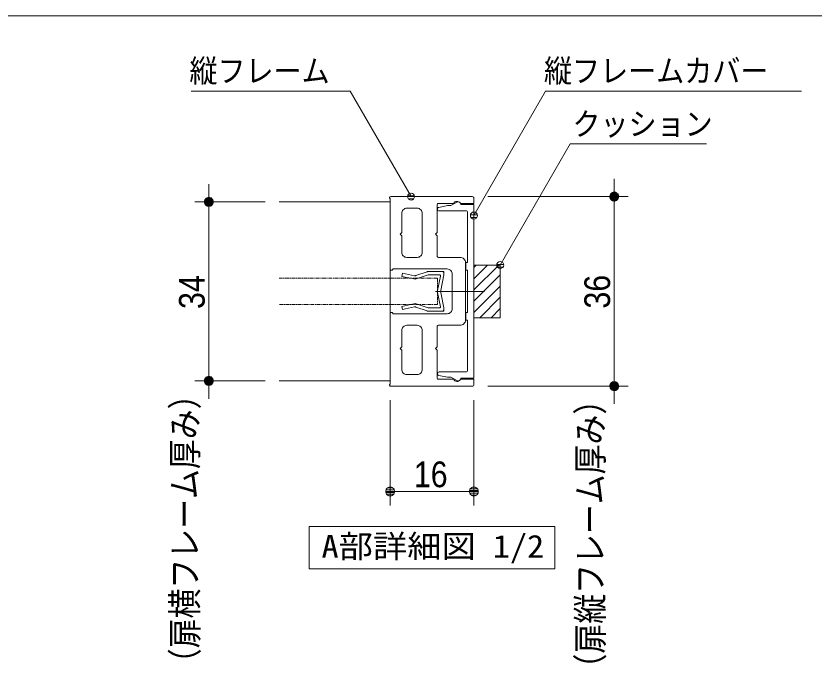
# Model space of a CAD drawing. Units: millimetres, scale not verified. Extents: x -6062 to 6062, y -3045 to 3045.
# Drawn here: x -4828 to -3691, y 1831 to 2770 of the extents above; entities that cross this region are included whole.
import ezdxf
from ezdxf.enums import TextEntityAlignment as Align

# ---------------------------------------------------------------- set-up
doc = ezdxf.new("R2010")
doc.units = ezdxf.units.MM
doc.header["$LTSCALE"] = 20
doc.linetypes.add('DOUBLE_CHAIN1', pattern=[8.8, 5, -1, 0.6, -0.6, 0.6, -1])
for name, color, linetype, lineweight in [('0-0_2寸法-1', 7, 'Continuous', 9), ('0-1_0', 7, 'Continuous', 9), ('0-2_2寸法-2', 7, 'Continuous', 9), ('0-3_2寸法-3', 7, 'Continuous', 9), ('0-4_3一般', 7, 'Continuous', 9), ('0-5_1図面枠', 7, 'Continuous', 9)]:
    doc.layers.add(name, color=color, linetype=linetype, lineweight=lineweight)
doc.styles.add('ＭＳ ゴシック', font='')
doc.styles.add('ＭＳ Ｐゴシック', font='')
doc.styles.get('ＭＳ ゴシック').set_extended_font_data('MS Gothic')
doc.styles.get('ＭＳ Ｐゴシック').set_extended_font_data('MS PGothic')

# ---------------------------------------------------------------- blocks, each defined once
blk = doc.blocks.new('_Dot')
at = {"layer": '0-1_0'}
for p, q in [((-10, 0), (-20, 0)), ((9.78, 2), (-9.78, 2)), ((7.99, 6), (-7.99, 6)), ((9.16, -3.98), (-9.16, -3.98)), ((6, -7.98), (-6, -7.98))]:
    blk.add_line(p, q, dxfattribs=at)
for points in [[(10, 0), (9.92, 1.25), (9.69, 2.49), (9.3, 3.68), (8.76, 4.82), (8.09, 5.88), (7.29, 6.85), (6.37, 7.71), (5.36, 8.44), (4.26, 9.05), (3.09, 9.51), (1.87, 9.82), (0.63, 9.98), (-0.63, 9.98), (-1.87, 9.82), (-3.09, 9.51), (-4.26, 9.05), (-5.36, 8.44), (-6.37, 7.71), (-7.29, 6.85), (-8.09, 5.88), (-8.76, 4.82), (-9.3, 3.68), (-9.69, 2.49), (-9.92, 1.25), (-10, 0), (0, 0)], [(-10, 0), (-9.92, -1.25), (-9.69, -2.49), (-9.3, -3.68), (-8.76, -4.82), (-8.09, -5.88), (-7.29, -6.85), (-6.37, -7.71), (-5.36, -8.44), (-4.26, -9.05), (-3.09, -9.51), (-1.87, -9.82), (-0.63, -9.98), (0.63, -9.98), (1.87, -9.82), (3.09, -9.51), (4.26, -9.05), (5.36, -8.44), (6.37, -7.71), (7.29, -6.85), (8.09, -5.88), (8.76, -4.82), (9.3, -3.68), (9.69, -2.49), (9.92, -1.25), (10, 0), (0, 0)]]:
    blk.add_lwpolyline(points, close=True, dxfattribs=at)
blk = doc.blocks.new('グループ-9')
at = {"layer": '0-3_2寸法-3'}
blk.add_lwpolyline([(-52457.5, 40854.4), (-45457.5, 40854.4), (-45457.5, 39654.4), (-52457.5, 39654.4)], close=True, dxfattribs=at)
at = {"layer": '0-3_2寸法-3', "style": 'ＭＳ ゴシック', "width": 1.1}
blk.add_text('A部詳細図 1/2', height=650.9, dxfattribs=at).set_placement((-52104.4, 39772), align=Align.BOTTOM_LEFT)
blk = doc.blocks.new('グループ-10')
at = {"layer": '0-4_3一般'}
for p, q in [((-49460.8, 47997.9), (-49441, 47993.7)), ((-49422.8, 48002.3), (-49441, 47993.7)), ((-49099.3, 48112.5), (-49422.8, 48002.3)), ((-49384.3, 47920.9), (-49070, 48026.9)), ((-48665, 48116.9), (-49080.1, 48116.9)), ((-48746.2, 48026.9), (-49070, 48026.9)), ((-48716.8, 47991.3), (-48797.4, 47582.4)), ((-48620, 48026.9), (-48707.4, 47582.4)), ((-48665, 48116.9), (-48620, 48116.9)), ((-48620, 48071.9), (-48620, 48116.9)), ((-48620, 48026.9), (-48620, 48071.9)), ((-49479.4, 47909.8), (-49430, 47899.4)), ((-49384.3, 47920.9), (-49430, 47899.4)), ((-48716.8, 47117.5), (-48797.4, 47526.3)), ((-48620, 47081.9), (-48707.4, 47526.3)), ((-49479.4, 47198.9), (-49430, 47209.4)), ((-49460.8, 47110.8), (-49441, 47115)), ((-49422.8, 47106.4), (-49441, 47115)), ((-49384.3, 47187.8), (-49430, 47209.4)), ((-49422.8, 47106.4), (-49099.3, 46996.2)), ((-49070, 47081.9), (-49384.3, 47187.8)), ((-48746.2, 47081.9), (-49070, 47081.9)), ((-48620, 47036.9), (-48620, 47081.9)), ((-49080.1, 46991.9), (-48665, 46991.9)), ((-48665, 46991.9), (-48620, 46991.9)), ((-48620, 47036.9), (-48620, 46991.9))]:
    blk.add_line(p, q, dxfattribs=at)
for points in [[(-49460.8, 47997.9), (-49801.4, 48069.9), (-49820, 47981.9), (-49479.4, 47909.8)], [(-49479.4, 47198.9), (-49820, 47126.9), (-49801.4, 47038.8), (-49460.8, 47110.8)]]:
    blk.add_lwpolyline(points, dxfattribs=at)
at = {"layer": '0-4_3一般', "linetype": 'DOUBLE_CHAIN1'}
blk.add_lwpolyline([(-53315, 47929.4), (-48800, 47929.4), (-48800, 47179.4), (-53315, 47179.4)], dxfattribs=at)
at = {"layer": '0-4_3一般'}
for centre, radius, start, end in [((-49448.4, 48056.6), 60, 258.05582, 276.66677), ((-49448.4, 48056.6), 60, 276.66677, 295.27772), ((-49080.1, 48071.9), 45, 102.63886, 115.27772), ((-49080.1, 48071.9), 45, 90, 102.63886), ((-48746.2, 47996.9), 30, 39.6175, 90), ((-48746.2, 47996.9), 30, 349.23499, 39.6175), ((-48665, 48071.9), 45, 45, 90), ((-48665, 48071.9), 45, 0, 45), ((-49448.4, 48056.6), 150, 258.05582, 276.66677), ((-49448.4, 48056.6), 150, 276.66677, 295.27772), ((-48650, 47554.4), 150, 174.6175, 180), ((-48650, 47554.4), 150, 180, 185.3825), ((-48650, 47554.4), 150, 169.23499, 174.6175), ((-48650, 47554.4), 150, 185.3825, 190.76501), ((-48560, 47554.4), 150, 174.6175, 180), ((-48560, 47554.4), 150, 180, 185.3825), ((-48560, 47554.4), 150, 169.23499, 174.6175), ((-48560, 47554.4), 150, 185.3825, 190.76501), ((-49448.4, 47052.1), 150, 83.33323, 101.94418), ((-49448.4, 47052.1), 60, 83.33323, 101.94418), ((-49448.4, 47052.1), 60, 64.72228, 83.33323), ((-49448.4, 47052.1), 150, 64.72228, 83.33323), ((-48746.2, 47111.9), 30, 270, 320.3825), ((-48746.2, 47111.9), 30, 320.3825, 10.76501), ((-49080.1, 47036.9), 45, 244.72228, 257.36114), ((-49080.1, 47036.9), 45, 257.36114, 270), ((-48665, 47036.9), 45, 270, 315), ((-48665, 47036.9), 45, 315, 0)]:
    blk.add_arc(centre, radius, start, end, dxfattribs=at)
blk = doc.blocks.new('グループ-11')
at = {"layer": '0-4_3一般'}
for p, q in [((-48800, 49894.4), (-48800, 49902.5)), ((-48763.8, 49946.6), (-48514.6, 49996.4)), ((-47990, 49849.4), (-48755, 49849.4)), ((-47945, 48379.4), (-47945, 49804.4)), ((-47945, 46954.4), (-47945, 48154.4)), ((-48362.3, 47554.4), (-47462.3, 47554.4)), ((-47945, 45304.4), (-47945, 46729.4)), ((-48755, 45259.4), (-47990, 45259.4)), ((-48800, 45206.2), (-48800, 45214.4)), ((-48514.6, 45112.3), (-48763.8, 45162.1))]:
    blk.add_line(p, q, dxfattribs=at)
for points in [[(-48485.1, 49999.4), (-48417, 49999.4), (-48252.5, 50094.3)], [(-48140, 50029.4), (-47765, 50029.4), (-47765, 45079.4), (-48140, 45079.4)], [(-47945, 48154.4), (-47990, 48154.4), (-47990, 48379.4), (-47945, 48379.4)], [(-47945, 46729.4), (-47990, 46729.4), (-47990, 46954.4), (-47945, 46954.4)], [(-48252.5, 45014.4), (-48417, 45109.4), (-48485.1, 45109.4)]]:
    blk.add_lwpolyline(points, dxfattribs=at)
for centre, radius, start, end in [((-48215, 50029.4), 75, 60, 120), ((-48215, 50029.4), 75, 0, 60), ((-48755, 49902.5), 45, 140.65497, 180), ((-48755, 49894.4), 45, 180, 225), ((-48755, 49902.5), 45, 101.30993, 140.65497), ((-48755, 49894.4), 45, 225, 270), ((-48485.1, 49849.4), 150, 95.65497, 101.30993), ((-48485.1, 49849.4), 150, 90, 95.65497), ((-47990, 49804.4), 45, 45, 90), ((-47990, 49804.4), 45, 0, 45), ((-48755, 45214.4), 45, 90, 135), ((-47990, 45304.4), 45, 270, 315), ((-47990, 45304.4), 45, 315, 0), ((-48755, 45214.4), 45, 135, 180), ((-48755, 45206.2), 45, 180, 219.34503), ((-48755, 45206.2), 45, 219.34503, 258.69007), ((-48485.1, 45259.4), 150, 258.69007, 264.34503), ((-48485.1, 45259.4), 150, 264.34503, 270), ((-48215, 45079.4), 75, 300, 0), ((-48215, 45079.4), 75, 240, 300)]:
    blk.add_arc(centre, radius, start, end, dxfattribs=at)
blk = doc.blocks.new('グループ-12')
at = {"layer": '0-4_3一般'}
for p, q in [((-50135, 50254.4), (-47810, 50254.4)), ((-50165, 50220.3), (-50165, 50224.4)), ((-50150, 48184.4), (-50150, 50194.4)), ((-48770, 50059.4), (-48339.9, 50059.4)), ((-48132.8, 50059.4), (-47765, 50059.4)), ((-47765, 50059.4), (-47765, 50209.4)), ((-49385, 49924.4), (-49670, 49924.4)), ((-48815, 50014.4), (-48815, 49226.9)), ((-49820, 49774.4), (-49820, 49226.9)), ((-49235, 49774.4), (-49235, 48671.9)), ((-49865, 49181.9), (-49820, 49226.9)), ((-49820, 49136.9), (-49865, 49181.9)), ((-49820, 49136.9), (-49820, 48671.9)), ((-48860, 49181.9), (-48815, 49226.9)), ((-48815, 49136.9), (-48860, 49181.9)), ((-48815, 49136.9), (-48815, 48566.9)), ((-49385, 48521.9), (-49670, 48521.9)), ((-48155, 48521.9), (-48770, 48521.9)), ((-48005, 48371.9), (-48005, 46736.9)), ((-50105, 48154.4), (-50120, 48154.4)), ((-48380, 48041.9), (-48380, 47066.9)), ((-48860, 47554.4), (-47693.9, 47554.4)), ((-50150, 46924.4), (-50150, 44914.4)), ((-50105, 46954.4), (-50120, 46954.4)), ((-50075, 46916.9), (-50075, 46924.4)), ((-48530, 46916.9), (-50075, 46916.9)), ((-49820, 45971.9), (-49820, 46436.9)), ((-49385, 46586.9), (-49670, 46586.9)), ((-49235, 45334.4), (-49235, 46436.9)), ((-48815, 45971.9), (-48815, 46541.9)), ((-48155, 46586.9), (-48770, 46586.9)), ((-49865, 45926.9), (-49820, 45971.9)), ((-48860, 45926.9), (-48815, 45971.9)), ((-49820, 45881.9), (-49865, 45926.9)), ((-49820, 45334.4), (-49820, 45881.9)), ((-48815, 45881.9), (-48860, 45926.9)), ((-48815, 45094.4), (-48815, 45881.9)), ((-49385, 45184.4), (-49670, 45184.4)), ((-48770, 45049.4), (-48339.9, 45049.4)), ((-48132.8, 45049.4), (-47765, 45049.4)), ((-47765, 45049.4), (-47765, 44899.4)), ((-50165, 44888.4), (-50165, 44884.4)), ((-50135, 44854.4), (-47810, 44854.4))]:
    blk.add_line(p, q, dxfattribs=at)
blk.add_lwpolyline([(-48530, 48191.9), (-50075, 48191.9), (-50075, 48184.4)], dxfattribs=at)
for centre, radius, start, end in [((-50135, 50224.4), 30, 90, 135), ((-47810, 50209.4), 45, 45, 90), ((-50135, 50224.4), 30, 135, 180), ((-50135, 50220.3), 30, 180, 210), ((-50135, 50220.3), 30, 210, 240), ((-48770, 50014.4), 45, 135, 180), ((-48770, 50014.4), 45, 90, 135), ((-48245, 50014.4), 105, 94.18603, 154.62307), ((-48245, 50014.4), 105, 33.74899, 94.18603), ((-48132.8, 50089.4), 30, 213.74899, 241.87449), ((-48132.8, 50089.4), 30, 241.87449, 270), ((-47810, 50209.4), 45, 0, 45), ((-49670, 49774.4), 150, 135, 180), ((-49670, 49774.4), 150, 90, 135), ((-49385, 49774.4), 150, 45, 90), ((-49385, 49774.4), 150, 0, 45), ((-49670, 48671.9), 150, 180, 225), ((-49385, 48671.9), 150, 315, 0), ((-49670, 48671.9), 150, 225, 270), ((-49385, 48671.9), 150, 270, 315), ((-48770, 48566.9), 45, 180, 225), ((-48770, 48566.9), 45, 225, 270), ((-48155, 48371.9), 150, 45, 90), ((-48155, 48371.9), 150, 0, 45), ((-50120, 48184.4), 30, 180, 225), ((-50120, 48184.4), 30, 225, 270), ((-50105, 48184.4), 30, 270, 315), ((-50105, 48184.4), 30, 315, 0), ((-48530, 48041.9), 150, 45, 90), ((-48530, 48041.9), 150, 0, 45), ((-50120, 46924.4), 30, 135, 180), ((-50120, 46924.4), 30, 90, 135), ((-50105, 46924.4), 30, 45, 90), ((-50105, 46924.4), 30, 0, 45), ((-48530, 47066.9), 150, 270, 315), ((-48530, 47066.9), 150, 315, 0), ((-48155, 46736.9), 150, 270, 315), ((-48155, 46736.9), 150, 315, 0), ((-49670, 46436.9), 150, 135, 180), ((-49670, 46436.9), 150, 90, 135), ((-49385, 46436.9), 150, 45, 90), ((-49385, 46436.9), 150, 0, 45), ((-48770, 46541.9), 45, 135, 180), ((-48770, 46541.9), 45, 90, 135), ((-49670, 45334.4), 150, 180, 225), ((-49385, 45334.4), 150, 315, 0), ((-49670, 45334.4), 150, 225, 270), ((-49385, 45334.4), 150, 270, 315), ((-48770, 45094.4), 45, 180, 225), ((-48770, 45094.4), 45, 225, 270), ((-48245, 45094.4), 105, 205.37693, 265.81397), ((-48245, 45094.4), 105, 265.81397, 326.25101), ((-48132.8, 45019.4), 30, 118.12551, 146.25101), ((-48132.8, 45019.4), 30, 90, 118.12551), ((-50135, 44888.4), 30, 150, 180), ((-50135, 44884.4), 30, 180, 225), ((-50135, 44888.4), 30, 120, 150), ((-50135, 44884.4), 30, 225, 270), ((-47810, 44899.4), 45, 270, 315), ((-47810, 44899.4), 45, 315, 0)]:
    blk.add_arc(centre, radius, start, end, dxfattribs=at)
blk.add_blockref('グループ-11', (0, 0), dxfattribs=at)
blk = doc.blocks.new('グループ-13')
at = {"layer": '0-4_3一般'}
blk.add_lwpolyline([(-53315, 45004.4), (-50150, 45004.4), (-50150, 50104.4), (-53315, 50104.4)], dxfattribs=at)
blk = doc.blocks.new('グループ-14')
at = {"layer": '0-4_3一般'}
for p, q in [((-47765, 48235), (-47695.6, 48304.4)), ((-47765, 47915), (-47375.6, 48304.4)), ((-47765, 47595), (-47055.6, 48304.4)), ((-47765, 47275), (-47015, 48025)), ((-47765, 46955), (-47015, 47705)), ((-47595.6, 46804.4), (-47015, 47385)), ((-47275.6, 46804.4), (-47015, 47065))]:
    blk.add_line(p, q, dxfattribs=at)
blk.add_lwpolyline([(-47015, 48304.4), (-47765, 48304.4), (-47765, 46804.4), (-47015, 46804.4)], close=True, dxfattribs=at)
blk.add_lwpolyline([(-47015, 48304.4), (-47765, 48304.4), (-47765, 46804.4), (-47015, 46804.4)], close=True, dxfattribs=at)
for name in ['グループ-12', 'グループ-13', 'グループ-10']:
    blk.add_blockref(name, (0, 0), dxfattribs=at)
blk = doc.blocks.new('グループ-137')
at = {"layer": '0-5_1図面枠'}
blk.add_lwpolyline([(-80000, 55400), (80000, 55400), (80000, -55400), (-80000, -55400)], close=True, dxfattribs=at)
blk = doc.blocks.new('図面枠')
at = {"layer": '0-5_1図面枠'}
blk.add_blockref('グループ-137', (0, 0), dxfattribs=at)

msp = doc.modelspace()

# ---------------------------------------------------------------- linework, layer by layer
at = {"layer": '0-0_2寸法-1'}
for p, q in [((-4155.75, 2512.72), (-3955.75, 2512.72)), ((-4473.25, 2505.22), (-4573.25, 2505.22)), ((-4553.25, 2262.93), (-4553.25, 2492.51)), ((-3975.75, 2500.01), (-3975.75, 2255.43)), ((-4473.25, 2250.22), (-4573.25, 2250.22)), ((-4155.75, 2242.72), (-3955.75, 2242.72)), ((-4295, 2222.72), (-4295, 2072.72)), ((-4175.75, 2222.72), (-4175.75, 2072.72)), ((-4188.46, 2092.72), (-4282.29, 2092.72))]:
    msp.add_line(p, q, dxfattribs=at)
at = {"layer": '0-2_2寸法-2'}
for p, q in [((-3975.75, 2525.43), (-3975.75, 2538.14)), ((-4553.25, 2517.93), (-4553.25, 2530.64)), ((-4155.75, 2512.72), (-3955.75, 2512.72)), ((-3975.75, 2512.72), (-3975.75, 2242.72)), ((-4473.25, 2505.22), (-4573.25, 2505.22)), ((-4553.25, 2250.22), (-4553.25, 2505.22)), ((-4473.25, 2250.22), (-4573.25, 2250.22)), ((-4155.75, 2242.72), (-3955.75, 2242.72)), ((-4553.25, 2237.51), (-4553.25, 2224.79)), ((-3975.75, 2230.01), (-3975.75, 2217.29))]:
    msp.add_line(p, q, dxfattribs=at)
at = {"layer": '0-3_2寸法-3'}
for p, q in [((-4260.29, 2513.71), (-4270.08, 2513.71)), ((-4265.01, 2517.71), (-4265.36, 2517.71)), ((-4265.01, 2517.71), (-4265.36, 2517.71)), ((-4261.19, 2509.71), (-4269.18, 2509.71)), ((-4175.58, 2490.71), (-4175.92, 2490.71)), ((-4175.58, 2490.71), (-4175.92, 2490.71)), ((-4170.86, 2486.71), (-4180.64, 2486.71)), ((-4171.75, 2482.71), (-4179.75, 2482.71)), ((-4133.36, 2416.21), (-4143.14, 2416.21)), ((-4134.25, 2412.21), (-4142.25, 2412.21)), ((-4138.08, 2420.21), (-4138.42, 2420.21)), ((-4138.08, 2420.21), (-4138.42, 2420.21))]:
    msp.add_line(p, q, dxfattribs=at)
for points in [[(-4265.19, 2512.72), (-4351.79, 2662.72), (-4578.67, 2662.72)], [(-4175.75, 2485.72), (-4073.56, 2662.72), (-3709.12, 2662.72)], [(-4138.25, 2415.22), (-4038.66, 2587.72), (-3844.57, 2587.72)]]:
    msp.add_lwpolyline(points, dxfattribs=at)
for centre in [(-4265.19, 2512.72), (-4265.19, 2512.72), (-4175.75, 2485.72), (-4175.75, 2485.72), (-4138.25, 2415.22), (-4138.25, 2415.22)]:
    msp.add_circle(centre, 5.01, dxfattribs=at)

# ---------------------------------------------------------------- block references
at = {"layer": '0-0_2寸法-1', "xscale": 0.6356201, "yscale": 0.6356201}
for p, rotation in [((-3975.75, 2512.72), 90), ((-4553.25, 2505.22), 90), ((-4553.25, 2250.22), 270), ((-3975.75, 2242.72), 270), ((-4295, 2092.72), 180)]:
    msp.add_blockref('_Dot', p, dxfattribs=dict(at, rotation=rotation))
msp.add_blockref('_Dot', (-4175.75, 2092.72), dxfattribs=at)
at = {"layer": '0-2_2寸法-2', "xscale": 0.6356201, "yscale": 0.6356201}
for p, rotation in [((-3975.75, 2512.72), 270), ((-4553.25, 2505.22), 270), ((-4553.25, 2250.22), 90), ((-3975.75, 2242.72), 90)]:
    msp.add_blockref('_Dot', p, dxfattribs=dict(at, rotation=rotation))
at = {"layer": '0-3_2寸法-3', "xscale": 0.05, "yscale": 0.05}
msp.add_blockref('グループ-9', (-1787.5, 0), dxfattribs=at)
at = {"layer": '0-4_3一般', "xscale": 0.05, "yscale": 0.05}
msp.add_blockref('グループ-14', (-1787.5, 0), dxfattribs=at)
at = {"layer": '0-5_1図面枠', "xscale": 0.05, "yscale": 0.05}
msp.add_blockref('図面枠', (-1787.5, 0), dxfattribs=at)

# ---------------------------------------------------------------- texts
at = {"layer": '0-0_2寸法-1', "style": 'ＭＳ Ｐゴシック', "width": 0.9}
for s, p in [('34', (-4548.19, 2352.64)), ('36', (-3970.69, 2353.23))]:
    msp.add_text(s, height=36.66, rotation=90, dxfattribs=at).set_placement(p, align=Align.BOTTOM_LEFT)
msp.add_text('16', height=36.66, dxfattribs=at).set_placement((-4261.2, 2087.76), align=Align.BOTTOM_LEFT)
at = {"layer": '0-2_2寸法-2', "style": 'ＭＳ Ｐゴシック', "width": 0.85}
for s, p in [('（扉横フレーム厚み）', (-4558.23, 1826.75)), ('（扉縦フレーム厚み）', (-3980.73, 1819.27))]:
    msp.add_text(s, height=36.69, rotation=90, dxfattribs=at).set_placement(p, align=Align.BOTTOM_LEFT)
at = {"layer": '0-3_2寸法-3', "style": 'ＭＳ ゴシック', "width": 0.9}
for s, p in [('縦フレーム', (-4580.97, 2665.69)), ('縦フレームカバー', (-4075.86, 2665.69)), ('クッション', (-4035.32, 2590.11))]:
    msp.add_text(s, height=32.55, dxfattribs=at).set_placement(p, align=Align.BOTTOM_LEFT)

doc.saveas('drawing.dxf')
